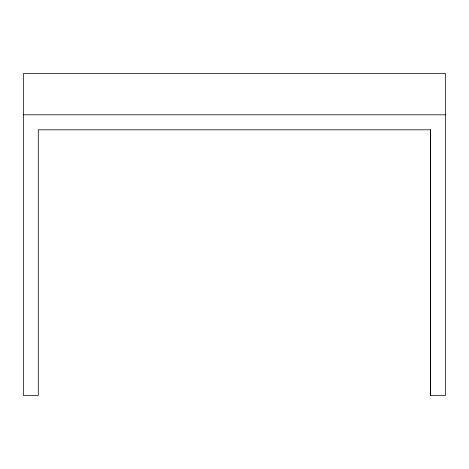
<?xml version="1.0" encoding="UTF-8"?>
<svg xmlns="http://www.w3.org/2000/svg" width="469" height="469" viewBox="0 0 469 469"><rect width="100%" height="100%" fill="white"/><g stroke="black" fill="none" stroke-linecap="round" stroke-linejoin="round"><path stroke-width="0.7" d="M23.45 114.805L445.55 114.805M430.653 395.42L430.653 129.813L38.282 129.813L38.282 395.42L23.45 395.42L23.45 73.58L445.55 73.58L445.55 395.42L430.442 395.42L430.442 129.813"/></g></svg>
